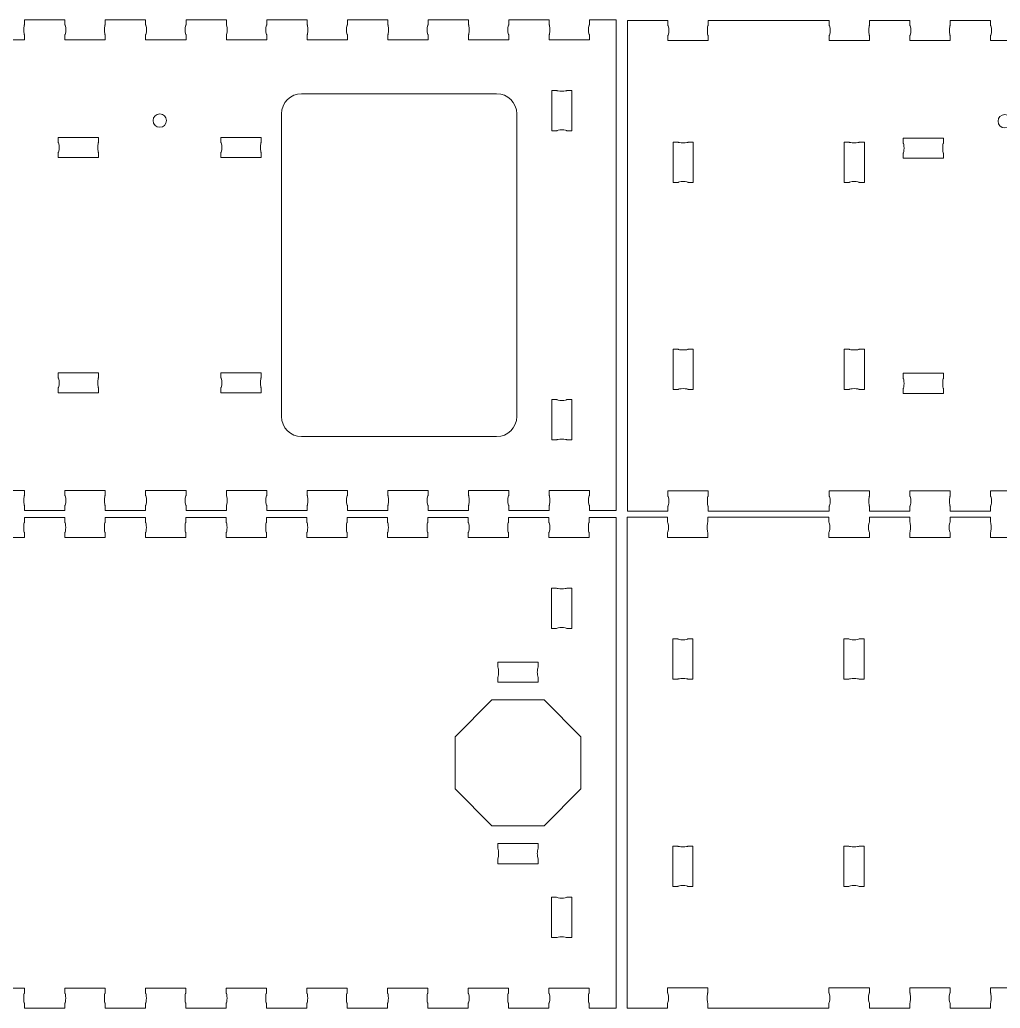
# Model space of a CAD drawing. Header units: millimetres. Extents: x 6 to 617, y 2 to 305.
# Drawn here: x 167 to 312.8, y 155.2 to 302.2 of the extents above; entities that cross this region are included whole.
import ezdxf

# ---------------------------------------------------------------- set-up
doc = ezdxf.new("R2010")
doc.units = ezdxf.units.MM
doc.header["$LTSCALE"] = 12.7
doc.linetypes.add('HIDDEN', pattern=[0.15, 0.1, -0.05])
doc.layers.add('Hidden', color=7, linetype='HIDDEN', lineweight=15)
doc.layers.add('Visible', color=1, linetype='Continuous', lineweight=13)

msp = doc.modelspace()

# ---------------------------------------------------------------- linework, layer by layer
at = {"layer": 'Hidden', "color": 5, "linetype": 'Continuous', "lineweight": 15}
for centre in [(187.79, 287.18), (313.47, 287.09)]:
    msp.add_circle(centre, 1, dxfattribs=at)
at = {"layer": 'Visible'}
for p, q in [((167.69, 301.43), (167.69, 302.18)), ((167.69, 302.18), (173.69, 302.18)), ((173.69, 301.43), (173.69, 302.18)), ((179.69, 301.43), (179.69, 302.18)), ((179.69, 302.18), (185.69, 302.18)), ((185.69, 301.43), (185.69, 302.18)), ((191.69, 301.43), (191.69, 302.18)), ((191.69, 302.18), (197.69, 302.18)), ((197.69, 301.43), (197.69, 302.18)), ((203.69, 301.43), (203.69, 302.18)), ((203.69, 302.18), (209.69, 302.18)), ((209.69, 301.43), (209.69, 302.18)), ((215.69, 301.43), (215.69, 302.18)), ((215.69, 302.18), (221.69, 302.18)), ((221.69, 301.43), (221.69, 302.18)), ((227.69, 301.43), (227.69, 302.18)), ((227.69, 302.18), (233.69, 302.18)), ((233.69, 301.43), (233.69, 302.18)), ((239.69, 301.43), (239.69, 302.18)), ((239.69, 302.18), (245.69, 302.18)), ((245.69, 301.43), (245.69, 302.18)), ((251.69, 301.43), (251.69, 302.18)), ((251.69, 302.18), (255.69, 302.18)), ((255.69, 229.18), (255.69, 302.18)), ((257.37, 302.09), (257.37, 229.09)), ((257.37, 302.09), (263.37, 302.09)), ((263.37, 301.34), (263.37, 302.09)), ((269.37, 301.34), (269.37, 302.09)), ((269.37, 302.09), (287.37, 302.09)), ((287.37, 301.34), (287.37, 302.09)), ((293.37, 301.34), (293.37, 302.09)), ((293.37, 302.09), (299.37, 302.09)), ((299.37, 301.34), (299.37, 302.09)), ((305.37, 301.34), (305.37, 302.09)), ((305.37, 302.09), (311.37, 302.09)), ((311.37, 301.34), (311.37, 302.09)), ((167.69, 299.18), (167.69, 299.93)), ((173.69, 299.18), (173.69, 299.93)), ((179.69, 299.18), (179.69, 299.93)), ((185.69, 299.18), (185.69, 299.93)), ((191.69, 299.18), (191.69, 299.93)), ((197.69, 299.18), (197.69, 299.93)), ((203.69, 299.18), (203.69, 299.93)), ((209.69, 299.18), (209.69, 299.93)), ((215.69, 299.18), (215.69, 299.93)), ((221.69, 299.18), (221.69, 299.93)), ((227.69, 299.18), (227.69, 299.93)), ((233.69, 299.18), (233.69, 299.93)), ((239.69, 299.18), (239.69, 299.93)), ((245.69, 299.18), (245.69, 299.93)), ((251.69, 299.18), (251.69, 299.93)), ((167.69, 299.18), (161.69, 299.18)), ((179.69, 299.18), (173.69, 299.18)), ((191.69, 299.18), (185.69, 299.18)), ((203.69, 299.18), (197.69, 299.18)), ((215.69, 299.18), (209.69, 299.18)), ((227.69, 299.18), (221.69, 299.18)), ((239.69, 299.18), (233.69, 299.18)), ((251.69, 299.18), (245.69, 299.18)), ((263.37, 299.09), (263.37, 299.84)), ((269.37, 299.09), (263.37, 299.09)), ((269.37, 299.09), (269.37, 299.84)), ((287.37, 299.09), (287.37, 299.84)), ((293.37, 299.09), (287.37, 299.09)), ((293.37, 299.09), (293.37, 299.84)), ((299.37, 299.09), (299.37, 299.84)), ((305.37, 299.09), (299.37, 299.09)), ((305.37, 299.09), (305.37, 299.84)), ((311.37, 299.09), (311.37, 299.84)), ((317.37, 299.09), (311.37, 299.09)), ((208.89, 291.18), (237.89, 291.18)), ((246.09, 285.68), (246.09, 291.68)), ((246.09, 291.68), (246.84, 291.68)), ((248.34, 291.68), (249.09, 291.68)), ((249.09, 285.68), (249.09, 291.68)), ((205.89, 288.18), (205.89, 243.18)), ((240.89, 288.18), (240.89, 243.18)), ((246.09, 285.68), (246.84, 285.68)), ((248.34, 285.68), (249.09, 285.68)), ((172.69, 284.68), (178.69, 284.68)), ((172.69, 284.68), (172.69, 283.93)), ((178.69, 284.68), (178.69, 283.93)), ((202.89, 284.68), (196.89, 284.68)), ((196.89, 284.68), (196.89, 283.93)), ((202.89, 284.68), (202.89, 283.93)), ((264.14, 283.99), (264.14, 277.99)), ((264.14, 283.99), (264.89, 283.99)), ((266.39, 283.99), (267.14, 283.99)), ((267.14, 283.99), (267.14, 277.99)), ((289.59, 283.99), (289.59, 277.99)), ((290.34, 283.99), (289.59, 283.99)), ((292.59, 283.99), (291.84, 283.99)), ((292.59, 283.99), (292.59, 277.99)), ((298.37, 284.59), (304.37, 284.59)), ((298.37, 284.59), (298.37, 283.84)), ((304.37, 284.59), (304.37, 283.84)), ((172.69, 282.43), (172.69, 281.68)), ((178.69, 282.43), (178.69, 281.68)), ((196.89, 282.43), (196.89, 281.68)), ((202.89, 282.43), (202.89, 281.68)), ((298.37, 282.34), (298.37, 281.59)), ((304.37, 282.34), (304.37, 281.59)), ((172.69, 281.68), (178.69, 281.68)), ((202.89, 281.68), (196.89, 281.68)), ((298.37, 281.59), (304.37, 281.59)), ((264.14, 277.99), (264.89, 277.99)), ((266.39, 277.99), (267.14, 277.99)), ((290.34, 277.99), (289.59, 277.99)), ((292.59, 277.99), (291.84, 277.99)), ((264.14, 253.19), (264.89, 253.19)), ((264.14, 247.19), (264.14, 253.19)), ((266.39, 253.19), (267.14, 253.19)), ((267.14, 247.19), (267.14, 253.19)), ((289.59, 247.19), (289.59, 253.19)), ((290.34, 253.19), (289.59, 253.19)), ((292.59, 253.19), (291.84, 253.19)), ((292.59, 247.19), (292.59, 253.19)), ((172.69, 249.68), (178.69, 249.68)), ((172.69, 248.93), (172.69, 249.68)), ((178.69, 248.93), (178.69, 249.68)), ((202.89, 249.68), (196.89, 249.68)), ((196.89, 248.93), (196.89, 249.68)), ((202.89, 248.93), (202.89, 249.68)), ((298.37, 249.59), (304.37, 249.59)), ((298.37, 248.84), (298.37, 249.59)), ((304.37, 248.84), (304.37, 249.59)), ((172.69, 246.68), (172.69, 247.43)), ((178.69, 246.68), (178.69, 247.43)), ((196.89, 246.68), (196.89, 247.43)), ((202.89, 246.68), (202.89, 247.43)), ((264.14, 247.19), (264.89, 247.19)), ((266.39, 247.19), (267.14, 247.19)), ((290.34, 247.19), (289.59, 247.19)), ((292.59, 247.19), (291.84, 247.19)), ((298.37, 246.59), (298.37, 247.34)), ((304.37, 246.59), (304.37, 247.34)), ((172.69, 246.68), (178.69, 246.68)), ((202.89, 246.68), (196.89, 246.68)), ((246.09, 245.68), (246.09, 239.68)), ((246.09, 245.68), (246.84, 245.68)), ((248.34, 245.68), (249.09, 245.68)), ((249.09, 245.68), (249.09, 239.68)), ((298.37, 246.59), (304.37, 246.59)), ((208.89, 240.18), (237.89, 240.18)), ((246.09, 239.68), (246.84, 239.68)), ((248.34, 239.68), (249.09, 239.68)), ((167.69, 232.18), (161.69, 232.18)), ((167.69, 232.18), (167.69, 231.43)), ((179.69, 232.18), (173.69, 232.18)), ((173.69, 232.18), (173.69, 231.43)), ((179.69, 232.18), (179.69, 231.43)), ((191.69, 232.18), (185.69, 232.18)), ((185.69, 232.18), (185.69, 231.43)), ((191.69, 232.18), (191.69, 231.43)), ((203.69, 232.18), (197.69, 232.18)), ((197.69, 232.18), (197.69, 231.43)), ((203.69, 232.18), (203.69, 231.43)), ((215.69, 232.18), (209.69, 232.18)), ((209.69, 232.18), (209.69, 231.43)), ((215.69, 232.18), (215.69, 231.43)), ((227.69, 232.18), (221.69, 232.18)), ((221.69, 232.18), (221.69, 231.43)), ((227.69, 232.18), (227.69, 231.43)), ((239.69, 232.18), (233.69, 232.18)), ((233.69, 232.18), (233.69, 231.43)), ((239.69, 232.18), (239.69, 231.43)), ((251.69, 232.18), (245.69, 232.18)), ((245.69, 232.18), (245.69, 231.43)), ((251.69, 232.18), (251.69, 231.43)), ((269.37, 232.09), (263.37, 232.09)), ((263.37, 232.09), (263.37, 231.34)), ((269.37, 232.09), (269.37, 231.34)), ((293.37, 232.09), (287.37, 232.09)), ((287.37, 232.09), (287.37, 231.34)), ((293.37, 232.09), (293.37, 231.34)), ((305.37, 232.09), (299.37, 232.09)), ((299.37, 232.09), (299.37, 231.34)), ((305.37, 232.09), (305.37, 231.34)), ((317.37, 232.09), (311.37, 232.09)), ((311.37, 232.09), (311.37, 231.34)), ((167.69, 229.93), (167.69, 229.18)), ((173.69, 229.93), (173.69, 229.18)), ((179.69, 229.93), (179.69, 229.18)), ((185.69, 229.93), (185.69, 229.18)), ((191.69, 229.93), (191.69, 229.18)), ((197.69, 229.93), (197.69, 229.18)), ((203.69, 229.93), (203.69, 229.18)), ((209.69, 229.93), (209.69, 229.18)), ((215.69, 229.93), (215.69, 229.18)), ((221.69, 229.93), (221.69, 229.18)), ((227.69, 229.93), (227.69, 229.18)), ((233.69, 229.93), (233.69, 229.18)), ((239.69, 229.93), (239.69, 229.18)), ((245.69, 229.93), (245.69, 229.18)), ((251.69, 229.93), (251.69, 229.18)), ((263.37, 229.84), (263.37, 229.09)), ((269.37, 229.84), (269.37, 229.09)), ((287.37, 229.84), (287.37, 229.09)), ((293.37, 229.84), (293.37, 229.09)), ((299.37, 229.84), (299.37, 229.09)), ((305.37, 229.84), (305.37, 229.09)), ((311.37, 229.84), (311.37, 229.09)), ((167.67, 227.4), (167.67, 228.15)), ((167.67, 228.15), (173.67, 228.15)), ((167.69, 229.18), (173.69, 229.18)), ((173.67, 227.4), (173.67, 228.15)), ((179.67, 227.4), (179.67, 228.15)), ((179.67, 228.15), (185.67, 228.15)), ((179.69, 229.18), (185.69, 229.18)), ((185.67, 227.4), (185.67, 228.15)), ((191.67, 227.4), (191.67, 228.15)), ((191.67, 228.15), (197.67, 228.15)), ((191.69, 229.18), (197.69, 229.18)), ((197.67, 227.4), (197.67, 228.15)), ((203.67, 227.4), (203.67, 228.15)), ((203.67, 228.15), (209.67, 228.15)), ((203.69, 229.18), (209.69, 229.18)), ((209.67, 227.4), (209.67, 228.15)), ((215.67, 227.4), (215.67, 228.15)), ((215.67, 228.15), (221.67, 228.15)), ((215.69, 229.18), (221.69, 229.18)), ((221.67, 227.4), (221.67, 228.15)), ((227.67, 227.4), (227.67, 228.15)), ((227.67, 228.15), (233.67, 228.15)), ((227.69, 229.18), (233.69, 229.18)), ((233.67, 227.4), (233.67, 228.15)), ((239.67, 227.4), (239.67, 228.15)), ((239.67, 228.15), (245.67, 228.15)), ((239.69, 229.18), (245.69, 229.18)), ((245.67, 227.4), (245.67, 228.15)), ((251.67, 227.4), (251.67, 228.15)), ((251.67, 228.15), (255.67, 228.15)), ((251.69, 229.18), (255.69, 229.18)), ((255.67, 155.15), (255.67, 228.15)), ((257.33, 228.18), (257.33, 155.18)), ((257.33, 228.18), (263.33, 228.18)), ((257.37, 229.09), (263.37, 229.09)), ((263.33, 227.43), (263.33, 228.18)), ((269.33, 227.43), (269.33, 228.18)), ((269.33, 228.18), (287.33, 228.18)), ((269.37, 229.09), (287.37, 229.09)), ((287.33, 227.43), (287.33, 228.18)), ((293.33, 227.43), (293.33, 228.18)), ((293.33, 228.18), (299.33, 228.18)), ((293.37, 229.09), (299.37, 229.09)), ((299.33, 227.43), (299.33, 228.18)), ((305.33, 227.43), (305.33, 228.18)), ((305.33, 228.18), (311.33, 228.18)), ((305.37, 229.09), (311.37, 229.09)), ((311.33, 227.43), (311.33, 228.18)), ((167.67, 225.15), (161.67, 225.15)), ((167.67, 225.15), (167.67, 225.9)), ((173.67, 225.15), (173.67, 225.9)), ((179.67, 225.15), (173.67, 225.15)), ((179.67, 225.15), (179.67, 225.9)), ((185.67, 225.15), (185.67, 225.9)), ((191.67, 225.15), (185.67, 225.15)), ((191.67, 225.15), (191.67, 225.9)), ((197.67, 225.15), (197.67, 225.9)), ((203.67, 225.15), (197.67, 225.15)), ((203.67, 225.15), (203.67, 225.9)), ((209.67, 225.15), (209.67, 225.9)), ((215.67, 225.15), (209.67, 225.15)), ((215.67, 225.15), (215.67, 225.9)), ((221.67, 225.15), (221.67, 225.9)), ((227.67, 225.15), (221.67, 225.15)), ((227.67, 225.15), (227.67, 225.9)), ((233.67, 225.15), (233.67, 225.9)), ((239.67, 225.15), (233.67, 225.15)), ((239.67, 225.15), (239.67, 225.9)), ((245.67, 225.15), (245.67, 225.9)), ((251.67, 225.15), (245.67, 225.15)), ((251.67, 225.15), (251.67, 225.9)), ((263.33, 225.18), (263.33, 225.93)), ((269.33, 225.18), (263.33, 225.18)), ((269.33, 225.18), (269.33, 225.93)), ((287.33, 225.18), (287.33, 225.93)), ((293.33, 225.18), (287.33, 225.18)), ((293.33, 225.18), (293.33, 225.93)), ((299.33, 225.18), (299.33, 225.93)), ((305.33, 225.18), (299.33, 225.18)), ((305.33, 225.18), (305.33, 225.93)), ((311.33, 225.18), (311.33, 225.93)), ((317.33, 225.18), (311.33, 225.18)), ((246.07, 211.65), (246.07, 217.65)), ((246.07, 217.65), (246.82, 217.65)), ((248.32, 217.65), (249.07, 217.65)), ((249.07, 211.65), (249.07, 217.65)), ((246.07, 211.65), (246.82, 211.65)), ((248.32, 211.65), (249.07, 211.65)), ((264.1, 210.08), (264.1, 204.08)), ((264.1, 210.08), (264.85, 210.08)), ((266.35, 210.08), (267.1, 210.08)), ((267.1, 210.08), (267.1, 204.08)), ((289.55, 210.08), (289.55, 204.08)), ((290.3, 210.08), (289.55, 210.08)), ((292.55, 210.08), (291.8, 210.08)), ((292.55, 210.08), (292.55, 204.08)), ((238.07, 206.65), (244.07, 206.65)), ((238.07, 205.9), (238.07, 206.65)), ((244.07, 205.9), (244.07, 206.65)), ((238.07, 203.65), (238.07, 204.4)), ((244.07, 203.65), (244.07, 204.4)), ((238.07, 203.65), (244.07, 203.65)), ((264.1, 204.08), (264.85, 204.08)), ((266.35, 204.08), (267.1, 204.08)), ((290.3, 204.08), (289.55, 204.08)), ((292.55, 204.08), (291.8, 204.08)), ((237.19, 201.01), (231.71, 195.53)), ((244.94, 201.01), (237.19, 201.01)), ((250.42, 195.53), (244.94, 201.01)), ((231.71, 195.53), (231.71, 187.78)), ((250.42, 187.78), (250.42, 195.53)), ((231.71, 187.78), (237.19, 182.3)), ((244.94, 182.3), (250.42, 187.78)), ((237.19, 182.3), (244.94, 182.3)), ((238.07, 179.65), (244.07, 179.65)), ((238.07, 179.65), (238.07, 178.9)), ((244.07, 179.65), (244.07, 178.9)), ((264.1, 179.28), (264.85, 179.28)), ((264.1, 173.28), (264.1, 179.28)), ((266.35, 179.28), (267.1, 179.28)), ((267.1, 173.28), (267.1, 179.28)), ((289.55, 173.28), (289.55, 179.28)), ((290.3, 179.28), (289.55, 179.28)), ((292.55, 179.28), (291.8, 179.28)), ((292.55, 173.28), (292.55, 179.28)), ((238.07, 177.4), (238.07, 176.65)), ((238.07, 176.65), (244.07, 176.65)), ((244.07, 177.4), (244.07, 176.65)), ((264.1, 173.28), (264.85, 173.28)), ((266.35, 173.28), (267.1, 173.28)), ((290.3, 173.28), (289.55, 173.28)), ((292.55, 173.28), (291.8, 173.28)), ((246.07, 171.65), (246.07, 165.65)), ((246.07, 171.65), (246.82, 171.65)), ((248.32, 171.65), (249.07, 171.65)), ((249.07, 171.65), (249.07, 165.65)), ((246.07, 165.65), (246.82, 165.65)), ((248.32, 165.65), (249.07, 165.65)), ((167.67, 158.15), (161.67, 158.15)), ((167.67, 158.15), (167.67, 157.4)), ((179.67, 158.15), (173.67, 158.15)), ((173.67, 158.15), (173.67, 157.4)), ((179.67, 158.15), (179.67, 157.4)), ((191.67, 158.15), (185.67, 158.15)), ((185.67, 158.15), (185.67, 157.4)), ((191.67, 158.15), (191.67, 157.4)), ((203.67, 158.15), (197.67, 158.15)), ((197.67, 158.15), (197.67, 157.4)), ((203.67, 158.15), (203.67, 157.4)), ((215.67, 158.15), (209.67, 158.15)), ((209.67, 158.15), (209.67, 157.4)), ((215.67, 158.15), (215.67, 157.4)), ((227.67, 158.15), (221.67, 158.15)), ((221.67, 158.15), (221.67, 157.4)), ((227.67, 158.15), (227.67, 157.4)), ((239.67, 158.15), (233.67, 158.15)), ((233.67, 158.15), (233.67, 157.4)), ((239.67, 158.15), (239.67, 157.4)), ((251.67, 158.15), (245.67, 158.15)), ((245.67, 158.15), (245.67, 157.4)), ((251.67, 158.15), (251.67, 157.4)), ((269.33, 158.18), (263.33, 158.18)), ((263.33, 158.18), (263.33, 157.43)), ((269.33, 158.18), (269.33, 157.43)), ((293.33, 158.18), (287.33, 158.18)), ((287.33, 158.18), (287.33, 157.43)), ((293.33, 158.18), (293.33, 157.43)), ((305.33, 158.18), (299.33, 158.18)), ((299.33, 158.18), (299.33, 157.43)), ((305.33, 158.18), (305.33, 157.43)), ((317.33, 158.18), (311.33, 158.18)), ((311.33, 158.18), (311.33, 157.43)), ((167.67, 155.9), (167.67, 155.15)), ((173.67, 155.9), (173.67, 155.15)), ((179.67, 155.9), (179.67, 155.15)), ((185.67, 155.9), (185.67, 155.15)), ((191.67, 155.9), (191.67, 155.15)), ((197.67, 155.9), (197.67, 155.15)), ((203.67, 155.9), (203.67, 155.15)), ((209.67, 155.9), (209.67, 155.15)), ((215.67, 155.9), (215.67, 155.15)), ((221.67, 155.9), (221.67, 155.15)), ((227.67, 155.9), (227.67, 155.15)), ((233.67, 155.9), (233.67, 155.15)), ((239.67, 155.9), (239.67, 155.15)), ((245.67, 155.9), (245.67, 155.15)), ((251.67, 155.9), (251.67, 155.15)), ((263.33, 155.93), (263.33, 155.18)), ((269.33, 155.93), (269.33, 155.18)), ((287.33, 155.93), (287.33, 155.18)), ((293.33, 155.93), (293.33, 155.18)), ((299.33, 155.93), (299.33, 155.18)), ((305.33, 155.93), (305.33, 155.18)), ((311.33, 155.93), (311.33, 155.18)), ((167.67, 155.15), (173.67, 155.15)), ((179.67, 155.15), (185.67, 155.15)), ((191.67, 155.15), (197.67, 155.15)), ((203.67, 155.15), (209.67, 155.15)), ((215.67, 155.15), (221.67, 155.15)), ((227.67, 155.15), (233.67, 155.15)), ((239.67, 155.15), (245.67, 155.15)), ((251.67, 155.15), (255.67, 155.15)), ((257.33, 155.18), (263.33, 155.18)), ((269.33, 155.18), (287.33, 155.18)), ((293.33, 155.18), (299.33, 155.18)), ((305.33, 155.18), (311.33, 155.18))]:
    msp.add_line(p, q, dxfattribs=at)
for centre, start, end in [((208.89, 288.18), 90, 180), ((237.89, 288.18), 0, 90), ((208.89, 243.18), 180, 270), ((237.89, 243.18), 270, 0)]:
    msp.add_arc(centre, 3, start, end, dxfattribs=at)
at = {"layer": 'Visible', "extrusion": (0, 0, -1)}
for centre, major_axis, start_param, end_param in [((167.69, 300.68), (0, 0.75), 3.141593, 6.283185), ((173.69, 300.68), (0, -0.75), 3.141593, 6.283185), ((179.69, 300.68), (0, 0.75), 3.141593, 6.283185), ((185.69, 300.68), (0, -0.75), 3.141593, 6.283185), ((191.69, 300.68), (0, 0.75), 3.141593, 6.283185), ((197.69, 300.68), (0, -0.75), 3.141593, 6.283185), ((203.69, 300.68), (0, 0.75), 3.141593, 6.283185), ((209.69, 300.68), (0, -0.75), 3.141593, 6.283185), ((215.69, 300.68), (0, 0.75), 3.141593, 6.283185), ((221.69, 300.68), (0, -0.75), 3.141593, 6.283185), ((227.69, 300.68), (0, 0.75), 3.141593, 6.283185), ((233.69, 300.68), (0, -0.75), 3.141593, 6.283185), ((239.69, 300.68), (0, 0.75), 3.141593, 6.283185), ((245.69, 300.68), (0, -0.75), 3.141593, 6.283185), ((251.69, 300.68), (0, 0.75), 3.141593, 6.283185), ((263.37, 300.59), (0, -0.75), 3.141593, 6.283185), ((269.37, 300.59), (0, 0.75), 3.141593, 6.283185), ((287.37, 300.59), (0, -0.75), 3.141593, 6.283185), ((293.37, 300.59), (0, 0.75), 3.141593, 6.283185), ((299.37, 300.59), (0, -0.75), 3.141593, 6.283185), ((305.37, 300.59), (0, 0.75), 3.141593, 6.283185), ((311.37, 300.59), (0, -0.75), 3.141593, 6.283185), ((167.67, 226.65), (0, 0.75), 3.141593, 6.283185), ((173.67, 226.65), (0, -0.75), 3.141593, 6.283185), ((179.67, 226.65), (0, 0.75), 3.141593, 6.283185), ((185.67, 226.65), (0, -0.75), 3.141593, 6.283185), ((191.67, 226.65), (0, 0.75), 3.141593, 6.283185), ((197.67, 226.65), (0, -0.75), 3.141593, 6.283185), ((203.67, 226.65), (0, 0.75), 3.141593, 6.283185), ((209.67, 226.65), (0, -0.75), 3.141593, 6.283185), ((215.67, 226.65), (0, 0.75), 3.141593, 6.283185), ((221.67, 226.65), (0, -0.75), 3.141593, 6.283185), ((227.67, 226.65), (0, 0.75), 3.141593, 6.283185), ((233.67, 226.65), (0, -0.75), 3.141593, 6.283185), ((239.67, 226.65), (0, 0.75), 3.141593, 6.283185), ((245.67, 226.65), (0, -0.75), 3.141593, 6.283185), ((251.67, 226.65), (0, 0.75), 3.141593, 6.283185), ((263.33, 226.68), (0, -0.75), 3.141593, 6.283185), ((269.33, 226.68), (0, 0.75), 3.141593, 6.283185), ((287.33, 226.68), (0, -0.75), 3.141593, 6.283185), ((293.33, 226.68), (0, 0.75), 3.141593, 6.283185), ((299.33, 226.68), (0, -0.75), 3.141593, 6.283185), ((305.33, 226.68), (0, 0.75), 3.141593, 6.283185), ((311.33, 226.68), (0, -0.75), 3.141593, 6.283185), ((238.07, 205.15), (0, 0.75), 0, 3.141593), ((244.07, 205.15), (0, -0.75), 0, 3.141593), ((238.07, 178.15), (0, 0.75), 0, 3.141593), ((244.07, 178.15), (0, -0.75), 0, 3.141593)]:
    msp.add_ellipse(centre, major_axis=major_axis, ratio=0.166667, start_param=start_param, end_param=end_param, dxfattribs=at)
at = {"layer": 'Visible'}
for centre, major_axis in [((247.59, 291.68), (0.75, 0)), ((247.59, 285.68), (-0.75, 0)), ((172.69, 283.18), (0, 0.75)), ((178.69, 283.18), (0, -0.75)), ((196.89, 283.18), (0, 0.75)), ((202.89, 283.18), (0, -0.75)), ((265.64, 283.99), (0.75, 0)), ((291.09, 283.99), (0.75, 0)), ((298.37, 283.09), (0, 0.75)), ((304.37, 283.09), (0, -0.75)), ((265.64, 277.99), (-0.75, 0)), ((291.09, 277.99), (-0.75, 0)), ((265.64, 253.19), (0.75, 0)), ((291.09, 253.19), (0.75, 0)), ((172.69, 248.18), (0, 0.75)), ((178.69, 248.18), (0, -0.75)), ((196.89, 248.18), (0, 0.75)), ((202.89, 248.18), (0, -0.75)), ((298.37, 248.09), (0, 0.75)), ((304.37, 248.09), (0, -0.75)), ((265.64, 247.19), (-0.75, 0)), ((291.09, 247.19), (-0.75, 0)), ((247.59, 245.68), (0.75, 0)), ((247.59, 239.68), (-0.75, 0)), ((167.69, 230.68), (0, -0.75)), ((173.69, 230.68), (0, 0.75)), ((179.69, 230.68), (0, -0.75)), ((185.69, 230.68), (0, 0.75)), ((191.69, 230.68), (0, -0.75)), ((197.69, 230.68), (0, 0.75)), ((203.69, 230.68), (0, -0.75)), ((209.69, 230.68), (0, 0.75)), ((215.69, 230.68), (0, -0.75)), ((221.69, 230.68), (0, 0.75)), ((227.69, 230.68), (0, -0.75)), ((233.69, 230.68), (0, 0.75)), ((239.69, 230.68), (0, -0.75)), ((245.69, 230.68), (0, 0.75)), ((251.69, 230.68), (0, -0.75)), ((263.37, 230.59), (0, 0.75)), ((269.37, 230.59), (0, -0.75)), ((287.37, 230.59), (0, 0.75)), ((293.37, 230.59), (0, -0.75)), ((299.37, 230.59), (0, 0.75)), ((305.37, 230.59), (0, -0.75)), ((311.37, 230.59), (0, 0.75)), ((247.57, 217.65), (0.75, 0)), ((247.57, 211.65), (-0.75, 0)), ((265.6, 210.08), (0.75, 0)), ((291.05, 210.08), (0.75, 0)), ((265.6, 204.08), (-0.75, 0)), ((291.05, 204.08), (-0.75, 0)), ((265.6, 179.28), (0.75, 0)), ((291.05, 179.28), (0.75, 0)), ((265.6, 173.28), (-0.75, 0)), ((291.05, 173.28), (-0.75, 0)), ((247.57, 171.65), (0.75, 0)), ((247.57, 165.65), (-0.75, 0)), ((167.67, 156.65), (0, -0.75)), ((173.67, 156.65), (0, 0.75)), ((179.67, 156.65), (0, -0.75)), ((185.67, 156.65), (0, 0.75)), ((191.67, 156.65), (0, -0.75)), ((197.67, 156.65), (0, 0.75)), ((203.67, 156.65), (0, -0.75)), ((209.67, 156.65), (0, 0.75)), ((215.67, 156.65), (0, -0.75)), ((221.67, 156.65), (0, 0.75)), ((227.67, 156.65), (0, -0.75)), ((233.67, 156.65), (0, 0.75)), ((239.67, 156.65), (0, -0.75)), ((245.67, 156.65), (0, 0.75)), ((251.67, 156.65), (0, -0.75)), ((263.33, 156.68), (0, 0.75)), ((269.33, 156.68), (0, -0.75)), ((287.33, 156.68), (0, 0.75)), ((293.33, 156.68), (0, -0.75)), ((299.33, 156.68), (0, 0.75)), ((305.33, 156.68), (0, -0.75)), ((311.33, 156.68), (0, 0.75))]:
    msp.add_ellipse(centre, major_axis=major_axis, ratio=0.166667, start_param=3.141593, end_param=6.283185, dxfattribs=at)

doc.saveas('drawing.dxf')
